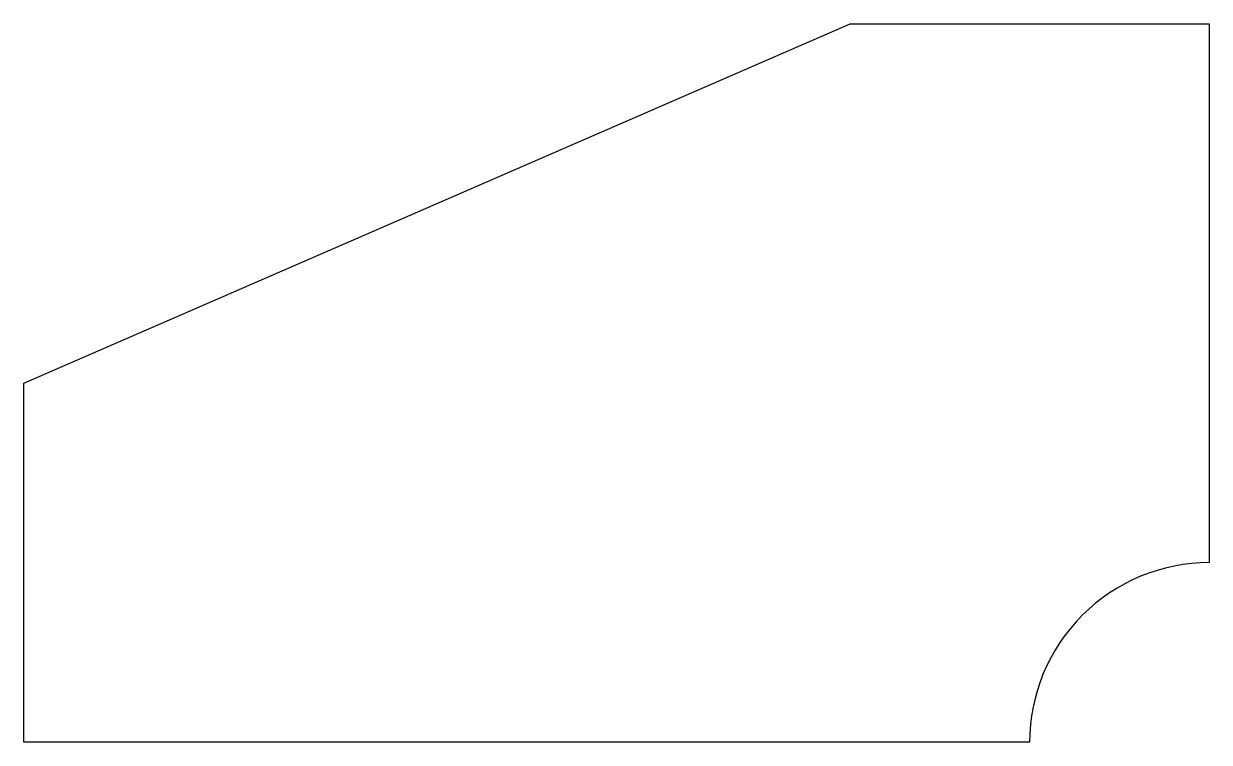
# Model space of a CAD drawing. Extents: x 0 to 165, y 0 to 100.
import ezdxf

# ---------------------------------------------------------------- set-up
doc = ezdxf.new("R2010")
doc.units = 0
doc.layers.get('0').update_dxf_attribs({"color": 2, "linetype": 'CONTINUOUS'})

msp = doc.modelspace()

# ---------------------------------------------------------------- linework, layer by layer
at = {"color": 2, "linetype": 'CONTINUOUS'}
msp.add_lwpolyline([(0, 0), (0, 49.99), (115, 100), (165, 100), (165, 25, 0.414214), (140, 0)], format="xyb", close=True, dxfattribs=at)

doc.saveas('drawing.dxf')
